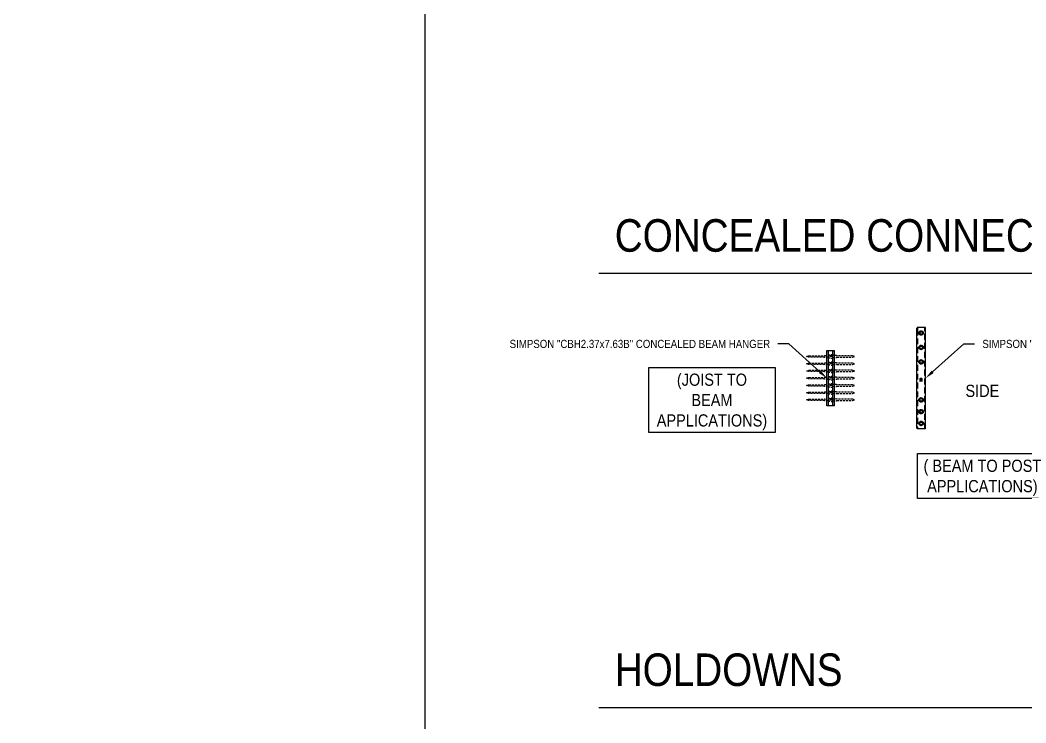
# Model space of a CAD drawing. Header units: inches. Extents: x -2661 to 42767, y -1222 to 9099.
# Drawn here: x 1174.6 to 1313.6, y 1514.1 to 1611.2 of the extents above; entities that cross this region are included whole.
import ezdxf
from ezdxf import colors
from ezdxf.entities.mleader import LeaderData, LeaderLine
from ezdxf.math import Vec2, Vec3

# ---------------------------------------------------------------- set-up
doc = ezdxf.new("R2010")
doc.units = ezdxf.units.IN
doc.header["$LTSCALE"] = 12
doc.header["$MEASUREMENT"] = 0
doc.linetypes.add('HIDDEN4', pattern=[0.09375, 0.0625, -0.03125])
doc.linetypes.add('HIDDEN8', pattern=[0.04625, 0.03125, -0.015])
doc.layers.get('0').update_dxf_attribs({"linetype": 'CONTINUOUS'})
doc.layers.add('S-ANNO-NONPLOT', color=253, linetype='CONTINUOUS', plot=False, transparency=0.5)
for name, color, linetype in [('S-ANNO-NOTE', 4, 'CONTINUOUS'), ('S-SIMPSON', 2, 'CONTINUOUS'), ('S-STEEL', 4, 'CONTINUOUS')]:
    doc.layers.add(name, color=color, linetype=linetype)
doc.styles.add('Arial', font='arial.ttf', dxfattribs={"width": 0.85})

# ---------------------------------------------------------------- blocks, each defined once
blk = doc.blocks.new('*U682')
at = {"layer": 'S-SIMPSON', "color": 1, "linetype": 'HIDDEN8', "ltscale": 0.75}
blk.add_lwpolyline([(0, -3), (0.09, -2.72), (0.09, -0.54), (0.13, -0.5), (0.12, -0.03, -0.417818), (0.15, 0), (0.26, 0), (0.26, 0.05), (0.22, 0.05), (0.22, 0.22), (-0.22, 0.22), (-0.22, 0.05), (-0.26, 0.05), (-0.26, 0), (-0.15, 0, -0.414214), (-0.12, -0.03), (-0.13, -0.5), (-0.09, -0.54), (-0.09, -2.72)], format="xyb", close=True, dxfattribs=at)
blk = doc.blocks.new('CBH2.37x7.63B')
at = {"layer": 'S-STEEL'}
for p, q in [((0.1875, 0), (0.1875, 7.625)), ((0.8125, 0), (0.8125, 7.625))]:
    blk.add_line(p, q, dxfattribs=at)
blk.add_lwpolyline([(0, 0), (0, 7.625), (1, 7.625), (1, 0)], close=True, dxfattribs=at)
at = {"layer": 'S-SIMPSON', "xscale": -1, "rotation": 270}
for p in [(0.1875, 6.8125), (0.1875, 5.8125), (0.1875, 4.8125), (0.1875, 3.8125), (0.1875, 2.8125), (0.1875, 1.8125), (0.1875, 0.8125)]:
    blk.add_blockref('*U682', p, dxfattribs=at)
at = {"layer": 'S-SIMPSON', "rotation": 90}
for p in [(0.8125, 6.8125), (0.8125, 5.8125), (0.8125, 4.8125), (0.8125, 3.8125), (0.8125, 2.8125), (0.8125, 1.8125), (0.8125, 0.8125)]:
    blk.add_blockref('*U682', p, dxfattribs=at)
blk = doc.blocks.new('CBT4Z SIDE')
for p, q in [((0.61, 7), (-0.54, 7)), ((0.61, -7), (0.61, 7)), ((-0.61, -6.74), (-0.61, 6.74)), ((-0.22, 6.4), (-0.27, 6.4)), ((-0.27, 6.1), (-0.22, 6.1)), ((-0.03, 6.52), (0.04, 6.52)), ((0.04, 5.98), (-0.03, 5.98)), ((0.27, 6.41), (0.22, 6.41)), ((0.22, 6.09), (0.27, 6.09)), ((-0.22, 4.4), (-0.27, 4.4)), ((-0.03, 4.52), (0.04, 4.52)), ((0.27, 4.41), (0.22, 4.41)), ((-0.27, 4.1), (-0.22, 4.1)), ((0.04, 3.98), (-0.03, 3.98)), ((0.22, 4.09), (0.27, 4.09)), ((-0.22, 2.4), (-0.27, 2.4)), ((-0.27, 2.1), (-0.22, 2.1)), ((-0.03, 2.52), (0.04, 2.52)), ((0.04, 1.98), (-0.03, 1.98)), ((0.27, 2.41), (0.22, 2.41)), ((0.22, 2.09), (0.27, 2.09)), ((-0.08, 0), (0.05, 0)), ((-0.14, -0.06), (-0.14, -0.47)), ((-0.14, -0.46), (-0.14, -0.06)), ((-0.14, -0.46), (-0.14, -0.46)), ((-0.14, -0.47), (-0.14, -0.47)), ((-0.08, 0), (0.05, 0)), ((0.05, -0.03), (-0.08, -0.03)), ((0.11, -0.47), (0.11, -0.06)), ((0.11, -0.06), (0.11, -0.47)), ((0.11, -0.46), (0.11, -0.46)), ((0.11, -0.47), (0.11, -0.47)), ((-0.03, -2.73), (0.04, -2.73)), ((-0.22, -2.85), (-0.27, -2.85)), ((-0.27, -3.15), (-0.22, -3.15)), ((0.04, -3.27), (-0.03, -3.27)), ((0.27, -2.84), (0.22, -2.84)), ((0.22, -3.16), (0.27, -3.16)), ((-0.22, -4.47), (-0.27, -4.47)), ((-0.27, -4.78), (-0.22, -4.78)), ((-0.03, -4.36), (0.04, -4.36)), ((0.04, -4.89), (-0.03, -4.89)), ((0.27, -4.46), (0.22, -4.46)), ((0.22, -4.79), (0.27, -4.79)), ((-0.22, -6.1), (-0.27, -6.1)), ((-0.27, -6.4), (-0.22, -6.4)), ((-0.03, -5.98), (0.04, -5.98)), ((0.04, -6.52), (-0.03, -6.52)), ((0.27, -6.09), (0.22, -6.09)), ((0.22, -6.41), (0.27, -6.41)), ((0.61, -7), (-0.54, -7))]:
    blk.add_line(p, q)
at = {"linetype": 'HIDDEN4', "ltscale": 1.092436}
blk.add_line((0.51, -7), (0.51, 7), dxfattribs=at)
at = {"linetype": 'HIDDEN4', "ltscale": 1.086061}
blk.add_line((-0.51, 6.73), (-0.51, -6.73), dxfattribs=at)
at = {"ltscale": 0.010459}
blk.add_line((0.05, 0), (0.05, 0), dxfattribs=at)
for centre, radius in [((0, 6.25), 0.25), ((0, 6.25), 0.188), ((0, 4.25), 0.25), ((0, 4.25), 0.188), ((0, 2.25), 0.25), ((0, 2.25), 0.188), ((0, -3), 0.25), ((0, -3), 0.187), ((0, -4.62), 0.25), ((0, -4.62), 0.188), ((0, -6.25), 0.25), ((0, -6.25), 0.188)]:
    blk.add_circle(centre, radius)
for centre, radius, start, end in [((-0.03, 6.25), 0.266, 90, 133.2113), ((-0.03, 6.25), 0.266, 226.7887, 270), ((0.04, 6.25), 0.266, 48.9938, 90), ((0.04, 6.25), 0.266, 270, 311.0062), ((-0.03, 4.25), 0.266, 90, 133.2113), ((0.04, 4.25), 0.266, 48.9938, 90), ((-0.03, 4.25), 0.266, 226.7887, 270), ((0.04, 4.25), 0.266, 270, 311.0062), ((-0.03, 2.25), 0.266, 90, 133.2113), ((-0.03, 2.25), 0.266, 226.7887, 270), ((0.04, 2.25), 0.266, 48.9938, 90), ((0.04, 2.25), 0.266, 270, 311.0062), ((-0.08, -0.06), 0.06, 90, 180), ((0.05, -0.06), 0.06, 0, 90), ((-0.03, -3), 0.266, 90, 133.2113), ((0.04, -3), 0.266, 48.9938, 90), ((-0.03, -3), 0.266, 226.7887, 270), ((0.04, -3), 0.266, 270, 311.0062), ((-0.03, -4.62), 0.266, 90, 133.2113), ((-0.03, -4.62), 0.266, 226.7887, 270), ((0.04, -4.62), 0.266, 48.9938, 90), ((0.04, -4.62), 0.266, 270, 311.0062), ((-0.03, -6.25), 0.266, 90, 133.2113), ((-0.03, -6.25), 0.266, 226.7887, 270), ((0.04, -6.25), 0.266, 48.9938, 90), ((0.04, -6.25), 0.266, 270, 311.0062)]:
    blk.add_arc(centre, radius, start, end)
for centre, major_axis, start_param, end_param in [((-0.08, -0.06), (-0.06, 0), 4.712389, 6.283185), ((-0.08, -0.09), (-0.06, 0), 4.712389, 6.283185), ((0.05, -0.06), (0.06, 0), 0, 1.570796), ((0.05, -0.09), (0.06, 0), 0, 1.570796)]:
    blk.add_ellipse(centre, major_axis=major_axis, ratio=0.967889, start_param=start_param, end_param=end_param)
for points in [[(-0.61, 6.74), (-0.61, 6.82), (-0.59, 6.91), (-0.54, 7)], [(-0.27, 6.4), (-0.25, 6.42), (-0.23, 6.43), (-0.21, 6.44)], [(-0.21, 6.06), (-0.23, 6.07), (-0.25, 6.08), (-0.27, 6.1)], [(-0.21, 6.44), (-0.21, 6.43), (-0.22, 6.42), (-0.22, 6.4)], [(-0.22, 6.1), (-0.22, 6.08), (-0.21, 6.07), (-0.21, 6.06)], [(0.21, 6.45), (0.23, 6.44), (0.25, 6.43), (0.27, 6.41)], [(0.22, 6.41), (0.22, 6.43), (0.21, 6.44), (0.21, 6.45)], [(0.21, 6.05), (0.21, 6.06), (0.22, 6.07), (0.22, 6.09)], [(0.27, 6.09), (0.25, 6.07), (0.23, 6.06), (0.21, 6.05)], [(-0.27, 4.4), (-0.25, 4.42), (-0.23, 4.43), (-0.21, 4.44)], [(-0.21, 4.44), (-0.21, 4.43), (-0.22, 4.42), (-0.22, 4.4)], [(0.22, 4.41), (0.22, 4.43), (0.21, 4.44), (0.21, 4.45)], [(0.21, 4.45), (0.23, 4.44), (0.25, 4.43), (0.27, 4.41)], [(-0.21, 4.06), (-0.23, 4.07), (-0.25, 4.08), (-0.27, 4.1)], [(-0.22, 4.1), (-0.22, 4.08), (-0.21, 4.07), (-0.21, 4.06)], [(0.27, 4.09), (0.25, 4.07), (0.23, 4.06), (0.21, 4.05)], [(0.21, 4.05), (0.21, 4.06), (0.22, 4.07), (0.22, 4.09)], [(-0.27, 2.4), (-0.25, 2.42), (-0.23, 2.43), (-0.21, 2.44)], [(-0.21, 2.06), (-0.23, 2.07), (-0.25, 2.08), (-0.27, 2.1)], [(-0.21, 2.44), (-0.21, 2.43), (-0.22, 2.42), (-0.22, 2.4)], [(-0.22, 2.1), (-0.22, 2.08), (-0.21, 2.07), (-0.21, 2.06)], [(0.22, 2.41), (0.22, 2.43), (0.21, 2.44), (0.21, 2.45)], [(0.21, 2.45), (0.23, 2.44), (0.25, 2.43), (0.27, 2.41)], [(0.27, 2.09), (0.25, 2.07), (0.23, 2.06), (0.21, 2.05)], [(0.21, 2.05), (0.21, 2.06), (0.22, 2.07), (0.22, 2.09)], [(0.61, 1.07), (0.61, 1.07), (0.61, 1.06), (0.61, 1.05)], [(0.61, 0.92), (0.61, 0.97), (0.61, 1.02), (0.61, 1.07)], [(-0.27, -2.85), (-0.25, -2.83), (-0.23, -2.82), (-0.21, -2.81)], [(-0.21, -3.19), (-0.23, -3.18), (-0.25, -3.17), (-0.27, -3.15)], [(-0.21, -2.81), (-0.21, -2.82), (-0.22, -2.83), (-0.22, -2.85)], [(-0.22, -3.15), (-0.22, -3.17), (-0.21, -3.18), (-0.21, -3.19)], [(0.22, -2.84), (0.22, -2.82), (0.21, -2.81), (0.21, -2.8)], [(0.21, -2.8), (0.23, -2.81), (0.25, -2.82), (0.27, -2.84)], [(0.27, -3.16), (0.25, -3.18), (0.23, -3.19), (0.21, -3.2)], [(0.21, -3.2), (0.21, -3.19), (0.22, -3.18), (0.22, -3.16)], [(-0.27, -4.47), (-0.25, -4.46), (-0.23, -4.44), (-0.21, -4.43)], [(-0.21, -4.82), (-0.23, -4.81), (-0.25, -4.79), (-0.27, -4.78)], [(-0.21, -4.43), (-0.21, -4.44), (-0.22, -4.46), (-0.22, -4.47)], [(-0.22, -4.78), (-0.22, -4.79), (-0.21, -4.81), (-0.21, -4.82)], [(0.22, -4.46), (0.22, -4.45), (0.21, -4.44), (0.21, -4.42)], [(0.21, -4.42), (0.23, -4.44), (0.25, -4.45), (0.27, -4.46)], [(0.27, -4.79), (0.25, -4.8), (0.23, -4.81), (0.21, -4.83)], [(0.21, -4.83), (0.21, -4.81), (0.22, -4.8), (0.22, -4.79)], [(-0.54, -7), (-0.59, -6.91), (-0.61, -6.82), (-0.61, -6.74)], [(-0.27, -6.1), (-0.25, -6.08), (-0.23, -6.07), (-0.21, -6.06)], [(-0.21, -6.44), (-0.23, -6.43), (-0.25, -6.42), (-0.27, -6.4)], [(-0.21, -6.06), (-0.21, -6.07), (-0.22, -6.08), (-0.22, -6.1)], [(-0.22, -6.4), (-0.22, -6.42), (-0.21, -6.43), (-0.21, -6.44)], [(0.22, -6.09), (0.22, -6.07), (0.21, -6.06), (0.21, -6.05)], [(0.21, -6.05), (0.23, -6.06), (0.25, -6.07), (0.27, -6.09)], [(0.27, -6.41), (0.25, -6.43), (0.23, -6.44), (0.21, -6.45)], [(0.21, -6.45), (0.21, -6.44), (0.22, -6.43), (0.22, -6.41)]]:
    blk.add_open_spline(points, degree=3)
at = {"ltscale": 0.872184}
for points in [[(-0.45, 7), (-0.49, 6.91), (-0.51, 6.82), (-0.51, 6.73)], [(-0.51, -6.73), (-0.51, -6.82), (-0.49, -6.91), (-0.45, -7)]]:
    blk.add_open_spline(points, degree=3, dxfattribs=at)
at = {"ltscale": 0.190518}
for points in [[(-0.61, 6.74), (-0.58, 6.74), (-0.55, 6.74), (-0.51, 6.73)], [(-0.51, -6.73), (-0.55, -6.74), (-0.58, -6.74), (-0.61, -6.74)]]:
    blk.add_open_spline(points, degree=3, dxfattribs=at)
for points, knots in [([(-0.27, 6.1), (-0.3, 6.15), (-0.32, 6.21), (-0.31, 6.28), (-0.31, 6.32), (-0.29, 6.37), (-0.27, 6.4)], [-2.193375, -2.193375, -2.193375, -2.193375, -1.473442, -1.473442, -1.473442, -0.948218, -0.948218, -0.948218, -0.948218]), ([(-0.22, 6.4), (-0.25, 6.35), (-0.27, 6.28), (-0.26, 6.22), (-0.26, 6.17), (-0.24, 6.13), (-0.22, 6.1)], [0.948218, 0.948218, 0.948218, 0.948218, 1.700809, 1.700809, 1.700809, 2.193375, 2.193375, 2.193375, 2.193375]), ([(0.22, 6.09), (0.26, 6.14), (0.27, 6.21), (0.27, 6.27), (0.26, 6.32), (0.25, 6.37), (0.22, 6.41)], [0.900806, 0.900806, 0.900806, 0.900806, 1.656307, 1.656307, 1.656307, 2.240786, 2.240786, 2.240786, 2.240786]), ([(0.27, 6.41), (0.3, 6.36), (0.32, 6.3), (0.32, 6.24), (0.32, 6.18), (0.3, 6.13), (0.27, 6.09)], [-2.240786, -2.240786, -2.240786, -2.240786, -1.51807, -1.51807, -1.51807, -0.900806, -0.900806, -0.900806, -0.900806]), ([(-0.27, 4.1), (-0.3, 4.15), (-0.32, 4.21), (-0.31, 4.28), (-0.31, 4.32), (-0.29, 4.37), (-0.27, 4.4)], [-2.193375, -2.193375, -2.193375, -2.193375, -1.473442, -1.473442, -1.473442, -0.948218, -0.948218, -0.948218, -0.948218]), ([(-0.22, 4.4), (-0.25, 4.35), (-0.27, 4.28), (-0.26, 4.22), (-0.26, 4.17), (-0.24, 4.13), (-0.22, 4.1)], [0.948218, 0.948218, 0.948218, 0.948218, 1.700809, 1.700809, 1.700809, 2.193375, 2.193375, 2.193375, 2.193375]), ([(0.22, 4.09), (0.26, 4.14), (0.27, 4.21), (0.27, 4.27), (0.26, 4.32), (0.25, 4.37), (0.22, 4.41)], [0.900806, 0.900806, 0.900806, 0.900806, 1.656307, 1.656307, 1.656307, 2.240786, 2.240786, 2.240786, 2.240786]), ([(0.27, 4.41), (0.3, 4.36), (0.32, 4.3), (0.32, 4.24), (0.32, 4.18), (0.3, 4.13), (0.27, 4.09)], [-2.240786, -2.240786, -2.240786, -2.240786, -1.51807, -1.51807, -1.51807, -0.900806, -0.900806, -0.900806, -0.900806]), ([(-0.27, 2.1), (-0.3, 2.15), (-0.32, 2.21), (-0.31, 2.28), (-0.31, 2.32), (-0.29, 2.37), (-0.27, 2.4)], [-2.193375, -2.193375, -2.193375, -2.193375, -1.473442, -1.473442, -1.473442, -0.948218, -0.948218, -0.948218, -0.948218]), ([(-0.22, 2.4), (-0.25, 2.35), (-0.27, 2.28), (-0.26, 2.22), (-0.26, 2.17), (-0.24, 2.13), (-0.22, 2.1)], [0.948218, 0.948218, 0.948218, 0.948218, 1.700809, 1.700809, 1.700809, 2.193375, 2.193375, 2.193375, 2.193375]), ([(0.22, 2.09), (0.26, 2.14), (0.27, 2.21), (0.27, 2.27), (0.26, 2.32), (0.25, 2.37), (0.22, 2.41)], [0.900806, 0.900806, 0.900806, 0.900806, 1.656307, 1.656307, 1.656307, 2.240786, 2.240786, 2.240786, 2.240786]), ([(0.27, 2.41), (0.3, 2.36), (0.32, 2.3), (0.32, 2.24), (0.32, 2.18), (0.3, 2.13), (0.27, 2.09)], [-2.240786, -2.240786, -2.240786, -2.240786, -1.51807, -1.51807, -1.51807, -0.900806, -0.900806, -0.900806, -0.900806]), ([(-0.27, -3.15), (-0.3, -3.1), (-0.32, -3.04), (-0.31, -2.97), (-0.31, -2.93), (-0.29, -2.88), (-0.27, -2.85)], [-2.193375, -2.193375, -2.193375, -2.193375, -1.473442, -1.473442, -1.473442, -0.948218, -0.948218, -0.948218, -0.948218]), ([(-0.22, -2.85), (-0.25, -2.9), (-0.27, -2.97), (-0.26, -3.03), (-0.26, -3.08), (-0.24, -3.12), (-0.22, -3.15)], [0.948218, 0.948218, 0.948218, 0.948218, 1.700809, 1.700809, 1.700809, 2.193375, 2.193375, 2.193375, 2.193375]), ([(0.22, -3.16), (0.26, -3.11), (0.27, -3.04), (0.27, -2.98), (0.26, -2.93), (0.25, -2.88), (0.22, -2.84)], [0.900806, 0.900806, 0.900806, 0.900806, 1.656307, 1.656307, 1.656307, 2.240786, 2.240786, 2.240786, 2.240786]), ([(0.27, -2.84), (0.3, -2.89), (0.32, -2.95), (0.32, -3.01), (0.32, -3.07), (0.3, -3.12), (0.27, -3.16)], [-2.240786, -2.240786, -2.240786, -2.240786, -1.51807, -1.51807, -1.51807, -0.900806, -0.900806, -0.900806, -0.900806]), ([(-0.27, -4.78), (-0.3, -4.73), (-0.32, -4.66), (-0.31, -4.6), (-0.31, -4.55), (-0.29, -4.51), (-0.27, -4.47)], [-2.193375, -2.193375, -2.193375, -2.193375, -1.473442, -1.473442, -1.473442, -0.948218, -0.948218, -0.948218, -0.948218]), ([(-0.22, -4.47), (-0.25, -4.52), (-0.27, -4.59), (-0.26, -4.66), (-0.26, -4.7), (-0.24, -4.74), (-0.22, -4.78)], [0.948218, 0.948218, 0.948218, 0.948218, 1.700809, 1.700809, 1.700809, 2.193375, 2.193375, 2.193375, 2.193375]), ([(0.22, -4.79), (0.26, -4.74), (0.27, -4.67), (0.27, -4.6), (0.26, -4.55), (0.25, -4.5), (0.22, -4.46)], [0.900806, 0.900806, 0.900806, 0.900806, 1.656307, 1.656307, 1.656307, 2.240786, 2.240786, 2.240786, 2.240786]), ([(0.27, -4.46), (0.3, -4.51), (0.32, -4.58), (0.32, -4.64), (0.32, -4.69), (0.3, -4.75), (0.27, -4.79)], [-2.240786, -2.240786, -2.240786, -2.240786, -1.51807, -1.51807, -1.51807, -0.900806, -0.900806, -0.900806, -0.900806]), ([(-0.27, -6.4), (-0.3, -6.35), (-0.32, -6.29), (-0.31, -6.22), (-0.31, -6.18), (-0.29, -6.13), (-0.27, -6.1)], [-2.193375, -2.193375, -2.193375, -2.193375, -1.473442, -1.473442, -1.473442, -0.948218, -0.948218, -0.948218, -0.948218]), ([(-0.22, -6.1), (-0.25, -6.15), (-0.27, -6.22), (-0.26, -6.28), (-0.26, -6.33), (-0.24, -6.37), (-0.22, -6.4)], [0.948218, 0.948218, 0.948218, 0.948218, 1.700809, 1.700809, 1.700809, 2.193375, 2.193375, 2.193375, 2.193375]), ([(0.22, -6.41), (0.26, -6.36), (0.27, -6.29), (0.27, -6.23), (0.26, -6.18), (0.25, -6.13), (0.22, -6.09)], [0.900806, 0.900806, 0.900806, 0.900806, 1.656307, 1.656307, 1.656307, 2.240786, 2.240786, 2.240786, 2.240786]), ([(0.27, -6.09), (0.3, -6.14), (0.32, -6.2), (0.32, -6.26), (0.32, -6.32), (0.3, -6.37), (0.27, -6.41)], [-2.240786, -2.240786, -2.240786, -2.240786, -1.51807, -1.51807, -1.51807, -0.900806, -0.900806, -0.900806, -0.900806])]:
    blk.add_open_spline(points, degree=3, knots=knots)

msp = doc.modelspace()

# ---------------------------------------------------------------- linework, layer by layer
at = {"layer": 'S-ANNO-NONPLOT'}
msp.add_lwpolyline([(1230.57281, 2012.36325), (1505.0403, 2012.36325), (1505.0403, 940.00328), (1230.57281, 940.00328)], close=True, dxfattribs=at)
at = {"layer": 'S-ANNO-NOTE', "color": 6}
for p, q in [((1254.57281, 1576.22824), (1333.96263, 1576.22824)), ((1254.57281, 1516.22824), (1413.96263, 1516.22824))]:
    msp.add_line(p, q, dxfattribs=at)

# ---------------------------------------------------------------- block references
at = {"layer": 'S-SIMPSON'}
for name, p in [('CBT4Z SIDE', (1299.09574, 1561.72407)), ('CBH2.37x7.63B', (1286.09574, 1557.91157))]:
    msp.add_blockref(name, p, dxfattribs=at)

# ---------------------------------------------------------------- texts
at = {"layer": 'S-ANNO-NOTE', "char_height": 4.5, "attachment_point": 1, "style": 'Arial'}
for s, insert, width in [('\\A1;CONCEALED CONNECTIONS', (1256.77526, 1583.69799), 73.9906514), ('\\A1;HOLDOWNS ', (1256.77526, 1523.69799), 128.7139373)]:
    msp.add_mtext(s, dxfattribs=dict(at, insert=insert, width=width))
at = {"layer": 'S-ANNO-NOTE', "color": 191, "char_height": 1.6875, "attachment_point": 5, "style": 'Arial', "bg_fill": 16, "box_fill_scale": 1.5, "bg_fill_color": 256, "bg_fill_transparency": 0}
for s, insert, width in [('\\A1;(JOIST TO BEAM APPLICATIONS)', (1270.20448, 1558.45326), 15.7852157), ('\\A1;( BEAM TO POST APPLICATIONS)', (1307.56198, 1547.96583), 16.2313788)]:
    msp.add_mtext(s, dxfattribs=dict(at, insert=insert, width=width))
at = {"layer": 'S-ANNO-NOTE', "color": 191, "insert": (1307.56198, 1559.96583), "char_height": 1.6875, "width": 4.5861323, "attachment_point": 5, "style": 'Arial'}
msp.add_mtext('\\A1;SIDE', dxfattribs=at)

# ---------------------------------------------------------------- leaders
at = {"layer": 'S-ANNO-NOTE'}
ml = msp.add_multileader_mtext('Standard', dxfattribs=at)
ml.set_content('\\A1;{\\C256;SIMPSON "CBH2.37x7.63B" CONCEALED BEAM HANGER }', color=4, style='Arial')
ml.set_leader_properties(color=2)
ml.build(insert=Vec2(0, 0))
ml.multileader.update_dxf_attribs({"dogleg_length": 0.36, "arrow_head_size": 1.3125, "scale": 12})
ctx = ml.context
ctx.base_point, ctx.scale, ctx.char_height, ctx.arrow_head_size, ctx.landing_gap_size, ctx.plane_origin = Vec3(1258.69049, 1566.45283), 12, 1.125, 1.3125, 1.08, Vec3(1322.69284, 1851.78765)
ctx.text_align_type = 2
notes = []
notes.append((ctx, [(0, (1, 1, 0), (1280.82451, 1566.45283), (-1, 0), 1.5, [(0, [(1286.09574, 1561.72407)], 0, [])])]))
ctx.mtext.insert, ctx.mtext.width, ctx.mtext.alignment, ctx.mtext.flow_direction = Vec3(1278.24451, 1567.02492), 18.5518025, 3, 5
ml = msp.add_multileader_mtext('Standard', dxfattribs=at)
ml.set_content('\\A1;SIMPSON "CBT4Z" CONCEALED BEAM TIE', color=4, style='Arial')
ml.set_leader_properties(color=2)
ml.build(insert=Vec2(0, 0))
ml.multileader.update_dxf_attribs({"dogleg_length": 0.36, "arrow_head_size": 1.3125, "scale": 12})
ctx = ml.context
ctx.base_point, ctx.scale, ctx.char_height, ctx.arrow_head_size, ctx.landing_gap_size, ctx.plane_origin = Vec3(1306.48198, 1566.45283), 12, 1.125, 1.3125, 1.08, Vec3(1263.11365, 1851.78765)
notes.append((ctx, [(0, (1, 1, 0), (1304.98198, 1566.45283), (1, 0), 1.5, [(0, [(1299.71074, 1561.72407)], 0, [])])]))
ctx.mtext.insert, ctx.mtext.width, ctx.mtext.flow_direction = Vec3(1307.56198, 1567.02492), 14.8598687, 5
for ctx, leaders in notes:
    for number, flags, end, landing, length, lines in leaders:
        leader = LeaderData()
        leader.index, (leader.has_last_leader_line, leader.has_dogleg_vector, leader.attachment_direction) = number, flags
        leader.last_leader_point, leader.dogleg_vector, leader.dogleg_length = Vec3(end), Vec3(landing), length
        for number, points, colour, breaks in lines:
            line = LeaderLine()
            line.index, line.vertices, line.color, line.breaks = number, Vec3.list(points), colors.encode_raw_color(colour), breaks
            leader.lines.append(line)
        ctx.leaders.append(leader)

doc.saveas('drawing.dxf')
